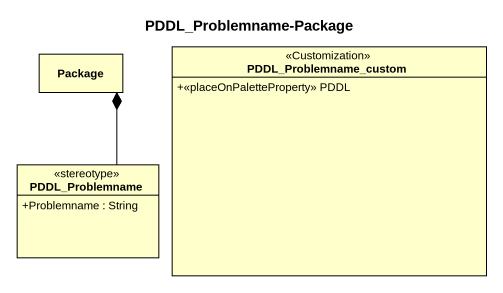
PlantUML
@startuml
title PDDL_Problemname-Package
hide circle
hide empty members
skinparam classAttributeIconSize 0
class "Package" as Package_
class PDDL_Problemname_custom <<Customization>> {
  +<<placeOnPaletteProperty>> PDDL
}
class PDDL_Problemname <<stereotype>> {
  +Problemname : String
}
PDDL_Problemname -up-* Package_
@enduml
